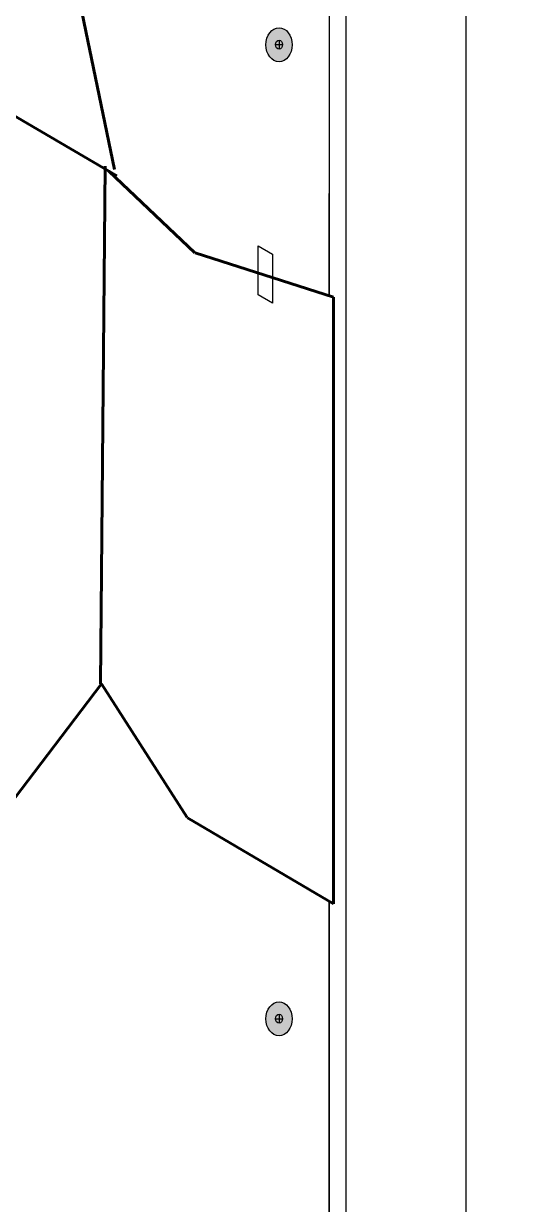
# Model space of a CAD drawing. Extents: x -1279 to 5791, y -3809 to 1769.
# Drawn here: x 1283.3 to 1424.5, y 997.2 to 1328.4 of the extents above; entities that cross this region are included whole.
import ezdxf

# ---------------------------------------------------------------- set-up
doc = ezdxf.new("R2010")
doc.units = 0
doc.header["$MEASUREMENT"] = 0
doc.layers.add('G-ANNO-TTLB', color=7, linetype='Continuous', lineweight=0)
doc.layers.add('TYVEK', color=7, linetype='Continuous', lineweight=0)

# ---------------------------------------------------------------- blocks, each defined once
blk = doc.blocks.new('Block_162')
at = {"layer": 'TYVEK', "true_color": 0x003b71, "transparency": 33554687}
h = blk.add_hatch(color=156, dxfattribs=at)
h.dxf.hatch_style = 2
edge = h.paths.add_edge_path()
edge.add_ellipse((1354.89, 1322.46), major_axis=(0, 4.78), ratio=0.766948, start_angle=0, end_angle=360)
h = blk.add_hatch(color=156, dxfattribs=at)
h.dxf.hatch_style = 2
edge = h.paths.add_edge_path()
edge.add_ellipse((1354.89, 1049.28), major_axis=(0, 4.78), ratio=0.766948, start_angle=0, end_angle=360)
at = {"layer": 'TYVEK', "color": 18, "lineweight": 25, "true_color": 0x000000}
blk.add_line((1353.92, 1322.49), (1355.87, 1322.49), dxfattribs=at)
at = {"layer": 'TYVEK', "color": 18, "lineweight": 25, "true_color": 0x080808}
for p, q in [((1354.89, 1323.72), (1354.89, 1321.26)), ((1354.89, 1050.55), (1354.89, 1048.08)), ((1353.92, 1049.31), (1355.87, 1049.31))]:
    blk.add_line(p, q, dxfattribs=at)
at = {"layer": 'TYVEK', "color": 8, "lineweight": 25, "true_color": 0x808080}
blk.add_lwpolyline([(1354.38, 1326.83)], dxfattribs=at)
at = {"layer": 'TYVEK', "color": 18, "lineweight": 25, "true_color": 0x000000}
for centre, major_axis, ratio in [((1354.89, 1322.46), (0, 4.78), 0.766948), ((1354.89, 1322.49), (0, 1.23), 0.788846), ((1354.89, 1049.28), (0, 4.78), 0.766948)]:
    blk.add_ellipse(centre, major_axis=major_axis, ratio=ratio, dxfattribs=at)
at = {"layer": 'TYVEK', "color": 18, "lineweight": 25, "true_color": 0x080808}
blk.add_ellipse((1354.89, 1049.31), major_axis=(0, 1.23), ratio=0.788846, dxfattribs=at)

msp = doc.modelspace()

# ---------------------------------------------------------------- hatches: boundary and pattern name
at = {"layer": 'G-ANNO-TTLB', "true_color": 0xff00ff, "transparency": 33554687}
h = msp.add_hatch(color=6, dxfattribs=at)
edge = h.paths.add_edge_path()
edge.add_spline(control_points=[(1773.02, -796.5), (1773.02, -796.5), (-1156.5, -796.5), (-1156.5, -796.5), (-1156.5, -796.5), (-1156.5, 1660.5), (-1156.5, 1660.5), (-1156.5, 1660.5), (1773.02, 1660.5), (1773.02, 1660.5), (1773.02, 1660.5), (1773.02, -796.5), (1773.02, -796.5)], knot_values=[0, 0, 0, 0, 1, 1, 1, 2, 2, 2, 3, 3, 3, 4, 4, 4, 4], degree=3, periodic=0)
edge = h.paths.add_edge_path()
edge.add_spline(control_points=[(-1147.5, 1651.5), (-1147.5, 1651.5), (-1147.5, -787.5), (-1147.5, -787.5), (-1147.5, -787.5), (1764.02, -787.5), (1764.02, -787.5), (1764.02, -787.5), (1764.02, 1651.5), (1764.02, 1651.5), (1764.02, 1651.5), (-1147.5, 1651.5), (-1147.5, 1651.5)], knot_values=[0, 0, 0, 0, 1, 1, 1, 2, 2, 2, 3, 3, 3, 4, 4, 4, 4], degree=3, periodic=0)
edge.add_line((-1147.5, 1651.5), (-1147.5, 1651.5))

# ---------------------------------------------------------------- linework, layer by layer
at = {"layer": 'G-ANNO-TTLB'}
for points in [[(1773.02, -796.5), (1773.02, -796.5), (-1156.5, -796.5), (-1156.5, -796.5), (-1156.5, -796.5), (-1156.5, 1660.5), (-1156.5, 1660.5), (-1156.5, 1660.5), (1773.02, 1660.5), (1773.02, 1660.5), (1773.02, 1660.5), (1773.02, -796.5), (1773.02, -796.5)], [(-1147.5, 1651.5), (-1147.5, 1651.5), (-1147.5, -787.5), (-1147.5, -787.5), (-1147.5, -787.5), (1764.02, -787.5), (1764.02, -787.5), (1764.02, -787.5), (1764.02, 1651.5), (1764.02, 1651.5), (1764.02, 1651.5), (-1147.5, 1651.5), (-1147.5, 1651.5)]]:
    msp.add_open_spline(points, degree=3, knots=[0, 0, 0, 0, 1, 1, 1, 2, 2, 2, 3, 3, 3, 4, 4, 4, 4], dxfattribs=at)
at = {"layer": 'TYVEK', "color": 18, "lineweight": 60, "true_color": 0x000000}
for p, q in [((1309.47, 1285.7), (1172.32, 1365.78)), ((1308.75, 1287.51), (1297.35, 1342.56)), ((1304.84, 1143.21), (1306.2, 1288.38)), ((1331.29, 1264.14), (1307.17, 1287.04)), ((1331.42, 1264.07), (1370.17, 1251.64)), ((1370.17, 1081.53), (1370.17, 1251.64)), ((1278.89, 1108.67), (1305.15, 1143.21)), ((1329.14, 1105.73), (1305.15, 1143.21)), ((1329.26, 1105.65), (1370.17, 1081.53))]:
    msp.add_line(p, q, dxfattribs=at)
at = {"layer": 'TYVEK', "color": 33, "lineweight": 25, "true_color": 0xcc9966}
msp.add_line((1407.33, 936.47), (1407.33, 1360.83), dxfattribs=at)
at = {"layer": 'TYVEK', "color": 2, "lineweight": 25, "true_color": 0xffff00}
for p, q in [((1373.71, 1246.76), (1373.71, 1341.26)), ((1368.9, 1252.05), (1368.9, 1280.71)), ((1373.71, 916.9), (1373.71, 1253.75)), ((1368.9, 914.12), (1368.9, 1082.36))]:
    msp.add_line(p, q, dxfattribs=at)
at = {"layer": 'TYVEK', "color": 18, "lineweight": 25, "true_color": 0x000000}
for p, q in [((1368.9, 1338.48), (1368.9, 1252.05)), ((1368.9, 1082.36), (1368.9, 914.12))]:
    msp.add_line(p, q, dxfattribs=at)
at = {"layer": 'TYVEK', "color": 2, "lineweight": 25, "true_color": 0xffff00}
msp.add_lwpolyline([(1349.04, 1252.32), (1349.04, 1266.07), (1353.08, 1263.76), (1353.08, 1250)], close=True, dxfattribs=at)

# ---------------------------------------------------------------- block references
at = {"layer": 'TYVEK'}
msp.add_blockref('Block_162', (0, 0), dxfattribs=at)

doc.saveas('drawing.dxf')
